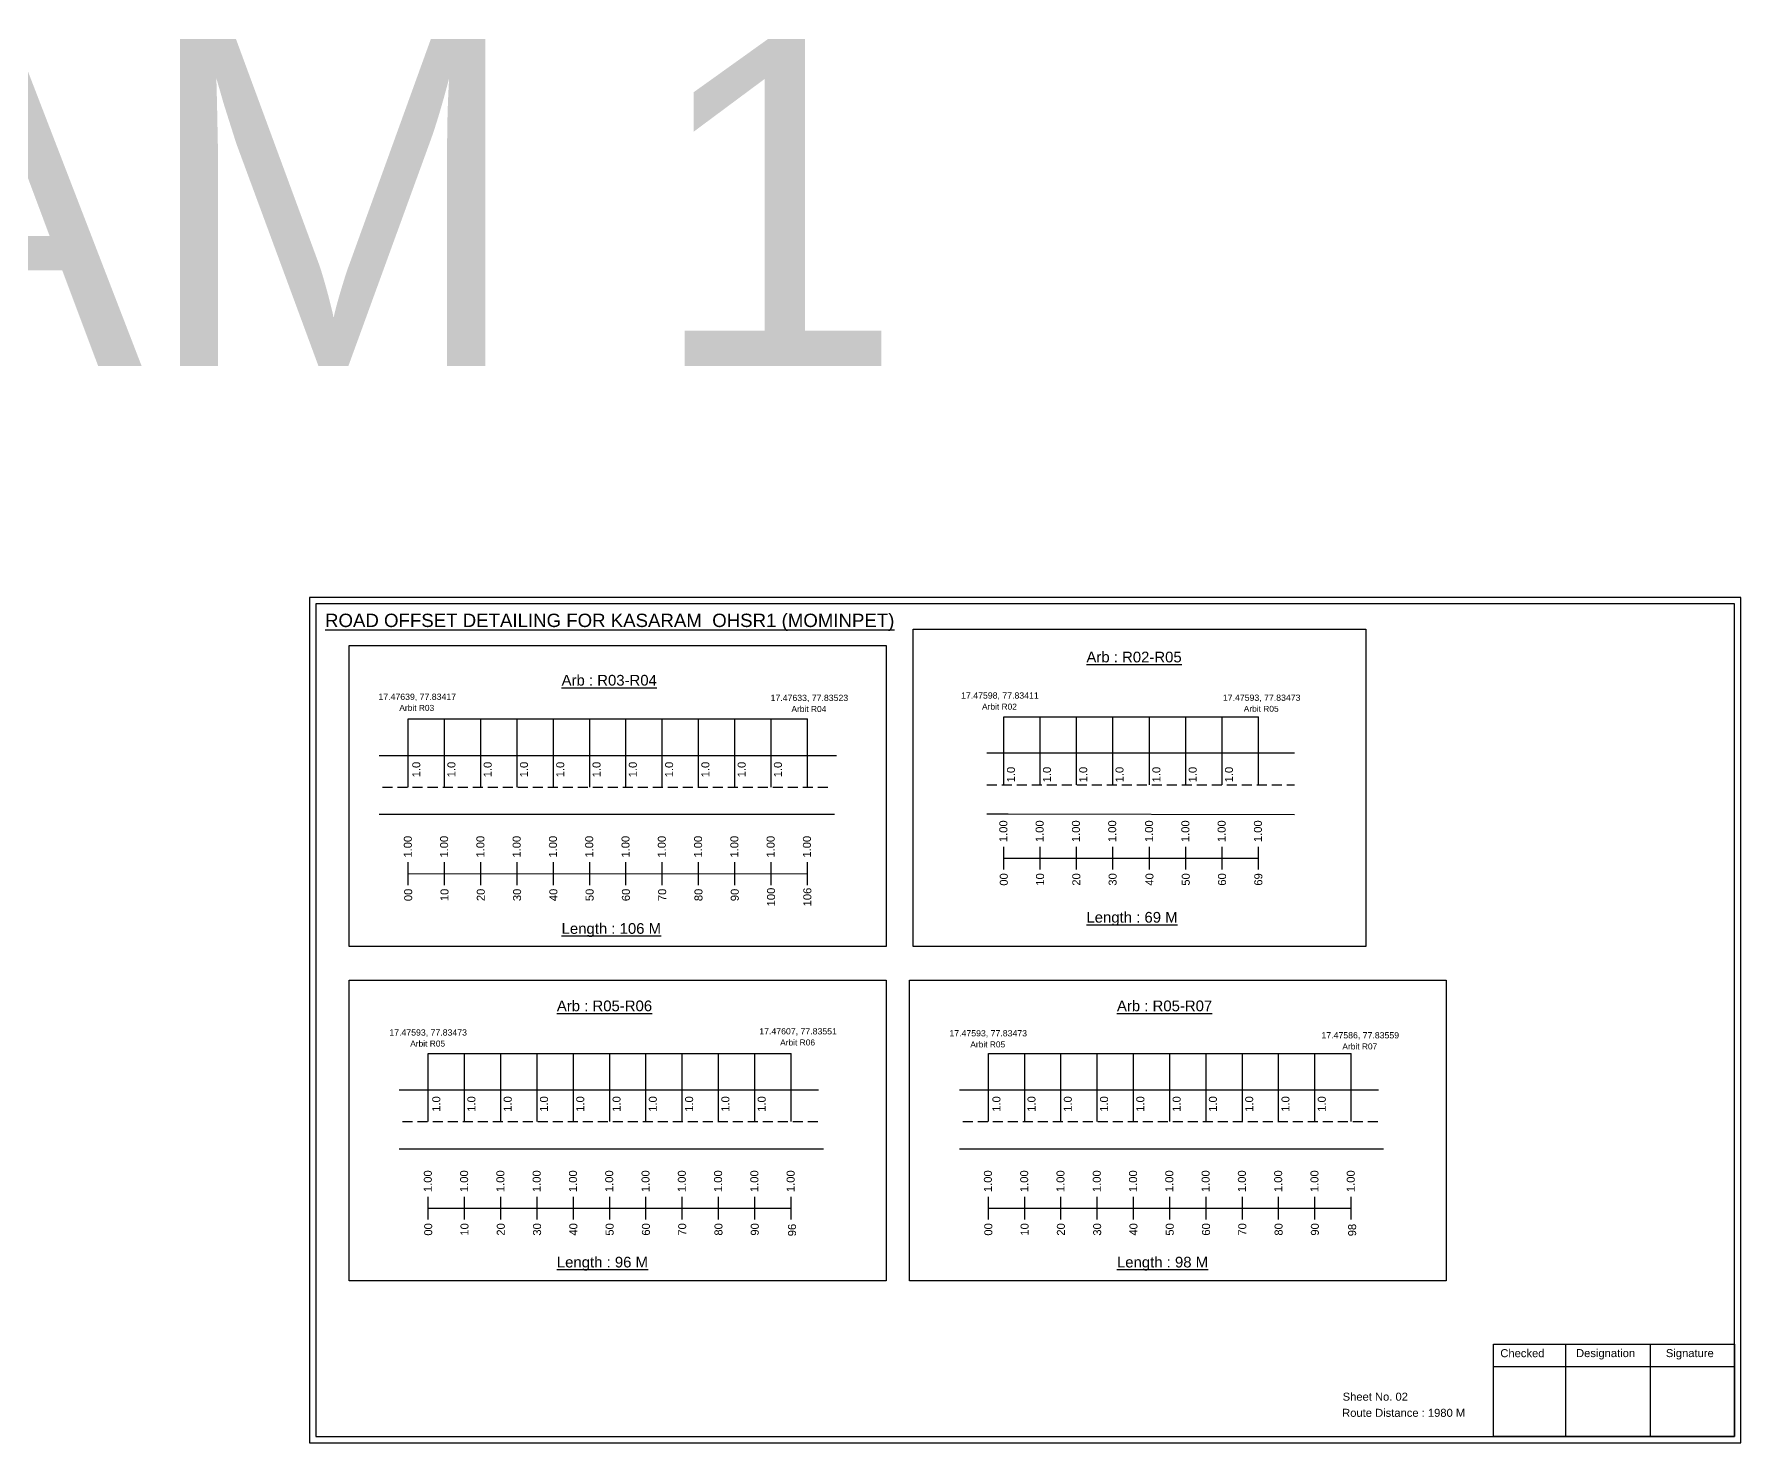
# Model space of a CAD drawing. Header units: inches. Extents: x 2512 to 6592, y 164 to 3090.
# Drawn here: x 3175 to 3815, y 954 to 1482 of the extents above; entities that cross this region are included whole.
import ezdxf

# ---------------------------------------------------------------- set-up
doc = ezdxf.new("R2010")
doc.units = ezdxf.units.IN
doc.header["$MEASUREMENT"] = 0
doc.linetypes.add('DASHED2', pattern=[0.375, 0.25, -0.125])
doc.layers.add('PDF_Geometry', color=7, linetype='Continuous')
doc.layers.add('PDF_Text', color=5, linetype='Continuous')
doc.styles.add('PDF Arial', font='arial.ttf')
doc.styles.get("Standard").update_dxf_attribs({"font": 'arial.ttf'})

msp = doc.modelspace()

# ---------------------------------------------------------------- linework, layer by layer
at = {"color": 5}
for p, q in [((3315.5, 1225.64), (3465.1, 1225.64)), ((3538.74, 1226.43), (3634.15, 1226.43)), ((3323, 1100.33), (3459, 1100.33)), ((3532.95, 1100.33), (3668.95, 1100.33))]:
    msp.add_line(p, q, dxfattribs=at)
for p, q in [((3315.5, 1200.1), (3315.5, 1225.64)), ((3329.1, 1200.1), (3329.1, 1225.64)), ((3342.7, 1200.1), (3342.7, 1225.64)), ((3356.3, 1200.1), (3356.3, 1225.64)), ((3369.9, 1200.1), (3369.9, 1225.64)), ((3383.5, 1200.1), (3383.5, 1225.64)), ((3397.1, 1200.1), (3397.1, 1225.64)), ((3410.7, 1200.1), (3410.7, 1225.64)), ((3424.3, 1200.1), (3424.3, 1225.64)), ((3437.9, 1200.1), (3437.9, 1225.64)), ((3451.5, 1200.1), (3451.5, 1225.64)), ((3465.1, 1200.1), (3465.1, 1225.64)), ((3538.74, 1200.9), (3538.74, 1226.43)), ((3552.34, 1200.9), (3552.34, 1226.43)), ((3565.94, 1200.9), (3565.94, 1226.43)), ((3579.54, 1200.9), (3579.54, 1226.43)), ((3593.35, 1200.9), (3593.35, 1226.43)), ((3606.95, 1200.9), (3606.95, 1226.43)), ((3620.55, 1200.9), (3620.55, 1226.43)), ((3634.15, 1200.9), (3634.15, 1226.43)), ((3304.63, 1211.99), (3475.98, 1211.99)), ((3647.75, 1212.78), (3532.33, 1212.78)), ((3532.33, 1190.09), (3540.39, 1190.09)), ((3540.39, 1190.09), (3647.75, 1189.8)), ((3475.29, 1189.8), (3304.63, 1189.8)), ((3323, 1074.8), (3323, 1100.33)), ((3336.6, 1074.8), (3336.6, 1100.33)), ((3350.2, 1074.8), (3350.2, 1100.33)), ((3363.8, 1074.8), (3363.8, 1100.33)), ((3377.4, 1074.8), (3377.4, 1100.33)), ((3391, 1074.8), (3391, 1100.33)), ((3404.6, 1074.8), (3404.6, 1100.33)), ((3418.2, 1074.8), (3418.2, 1100.33)), ((3431.8, 1074.8), (3431.8, 1100.33)), ((3445.4, 1074.8), (3445.4, 1100.33)), ((3459, 1074.8), (3459, 1100.33)), ((3532.95, 1074.8), (3532.95, 1100.33)), ((3546.55, 1074.8), (3546.55, 1100.33)), ((3560.15, 1074.8), (3560.15, 1100.33)), ((3573.75, 1074.8), (3573.75, 1100.33)), ((3587.35, 1074.8), (3587.35, 1100.33)), ((3600.95, 1074.8), (3600.95, 1100.33)), ((3614.55, 1074.8), (3614.55, 1100.33)), ((3628.15, 1074.8), (3628.15, 1100.33)), ((3641.75, 1074.8), (3641.75, 1100.33)), ((3655.35, 1074.8), (3655.35, 1100.33)), ((3668.95, 1074.8), (3668.95, 1100.33)), ((3312.13, 1086.68), (3469.28, 1086.68)), ((3522.07, 1086.68), (3679.22, 1086.68)), ((3471.1, 1064.5), (3312.13, 1064.5)), ((3681.05, 1064.5), (3522.07, 1064.5))]:
    msp.add_line(p, q)
at = {"linetype": 'DASHED2', "ltscale": 15}
for p, q in [((3305.9, 1200.1), (3473.5, 1200.1)), ((3532.33, 1200.9), (3647.75, 1200.9)), ((3313.4, 1074.8), (3469.28, 1074.8)), ((3523.34, 1074.8), (3679.22, 1074.8))]:
    msp.add_line(p, q, dxfattribs=at)
at = {"color": 217, "true_color": 0x93278f}
for p, q in [((3538.74, 1169.2), (3538.74, 1177.76)), ((3552.34, 1169.2), (3552.34, 1177.76)), ((3565.94, 1169.2), (3565.94, 1177.76)), ((3579.54, 1169.2), (3579.54, 1177.76)), ((3593.35, 1169.2), (3593.35, 1177.76)), ((3606.95, 1169.2), (3606.95, 1177.76)), ((3620.55, 1169.2), (3620.55, 1177.76)), ((3634.15, 1169.2), (3634.15, 1177.76)), ((3315.5, 1163.41), (3315.5, 1171.96)), ((3329.1, 1163.41), (3329.1, 1171.96)), ((3342.7, 1163.41), (3342.7, 1171.96)), ((3356.3, 1163.41), (3356.3, 1171.96)), ((3369.9, 1163.41), (3369.9, 1171.96)), ((3383.5, 1163.41), (3383.5, 1171.96)), ((3397.1, 1163.41), (3397.1, 1171.96)), ((3410.7, 1163.41), (3410.7, 1171.96)), ((3424.3, 1163.41), (3424.3, 1171.96)), ((3437.9, 1163.41), (3437.9, 1171.96)), ((3451.5, 1163.41), (3451.5, 1171.96)), ((3465.1, 1163.41), (3465.1, 1171.96)), ((3538.74, 1173.47), (3634.15, 1173.53)), ((3315.5, 1167.67), (3465.1, 1167.7)), ((3323, 1038.1), (3323, 1046.66)), ((3336.6, 1038.1), (3336.6, 1046.66)), ((3350.2, 1038.1), (3350.2, 1046.66)), ((3363.8, 1038.1), (3363.8, 1046.66)), ((3377.4, 1038.1), (3377.4, 1046.66)), ((3391, 1038.1), (3391, 1046.66)), ((3404.6, 1038.1), (3404.6, 1046.66)), ((3418.2, 1038.1), (3418.2, 1046.66)), ((3431.8, 1038.1), (3431.8, 1046.66)), ((3445.4, 1038.1), (3445.4, 1046.66)), ((3459, 1038.1), (3459, 1046.66)), ((3532.95, 1038.1), (3532.95, 1046.66)), ((3546.55, 1038.1), (3546.55, 1046.66)), ((3560.15, 1038.1), (3560.15, 1046.66)), ((3573.75, 1038.1), (3573.75, 1046.66)), ((3587.35, 1038.1), (3587.35, 1046.66)), ((3600.95, 1038.1), (3600.95, 1046.66)), ((3614.55, 1038.1), (3614.55, 1046.66)), ((3628.15, 1038.1), (3628.15, 1046.66)), ((3641.75, 1038.1), (3641.75, 1046.66)), ((3655.35, 1038.1), (3655.35, 1046.66)), ((3668.95, 1038.1), (3668.95, 1046.66)), ((3323, 1042.37), (3459, 1042.4)), ((3532.95, 1042.37), (3668.95, 1042.4))]:
    msp.add_line(p, q, dxfattribs=at)
for points in [[(3504.81, 1259.27), (3674.42, 1259.27), (3674.42, 1140.44), (3504.81, 1140.44)], [(3293.41, 1253.12), (3494.65, 1253.12), (3494.65, 1140.44), (3293.41, 1140.44)], [(3293.41, 1127.82), (3494.65, 1127.82), (3494.65, 1015.14), (3293.41, 1015.14)], [(3503.35, 1127.82), (3704.59, 1127.82), (3704.59, 1015.14), (3503.35, 1015.14)]]:
    msp.add_lwpolyline(points, close=True)
at = {"layer": 'PDF_Geometry'}
for points in [[(3278.53, 1271.15), (3278.53, 954.44), (3815, 954.44), (3815, 1271.15)], [(3280.85, 1268.83), (3280.85, 956.86), (3812.58, 956.86), (3812.58, 1268.83)]]:
    msp.add_lwpolyline(points, close=True, dxfattribs=at)
at = {"layer": 'PDF_Geometry', "color": 242, "true_color": 0xcc1f26}
msp.add_lwpolyline([(3812.58, 956.77), (3722.24, 956.77), (3722.24, 991.38), (3812.58, 991.38)], close=True, dxfattribs=at)
for points in [[(3749.22, 991.38), (3749.22, 956.77)], [(3780.95, 991.38), (3780.95, 956.77)], [(3722.24, 983.01), (3812.58, 983.01)]]:
    msp.add_lwpolyline(points, dxfattribs=at)

# ---------------------------------------------------------------- texts
for s, height, p in [('KASARAM 1', 122.535, (2521.49, 1357.83)), ('Sheet No. 02', 3, (3665.74, 970.24)), ('Route Distance : 1980 M', 3, (3665.55, 964.19))]:
    msp.add_text(s, height=height).set_placement(p)
at = {"color": 242, "true_color": 0xcd2027}
for s, height, p in [('%%UROAD OFFSET DETAILING FOR KASARAM  OHSR1 (MOMINPET)', 5, (3284.3, 1260.08)), ('%%UArb : R02-R05', 4, (3569.7, 1246.84)), ('%%UArb : R03-R04', 4, (3372.98, 1238.14)), ('%%ULength : 69 M', 4, (3569.7, 1149.34)), ('%%ULength : 106 M', 4, (3372.98, 1145.14)), ('%%UArb : R05-R06', 4, (3371.2, 1116.15)), ('%%UArb : R05-R07', 4, (3581.14, 1116.15)), ('%%ULength : 96 M', 4, (3371.2, 1020.15)), ('%%ULength : 98 M', 4, (3581.14, 1020.15))]:
    msp.add_text(s, height=height, dxfattribs=at).set_placement(p)
at = {"color": 5}
for s, height, p in [('17.47639, 77.83417', 2.34, (3304.33, 1232.79)), ('17.47633, 77.83523', 2.34, (3451.31, 1232.37)), ('17.47598, 77.83411', 2.34, (3522.74, 1233.26)), ('17.47593, 77.83473', 2.34, (3620.84, 1232.43)), ('Arbit R03', 2.246, (3312.15, 1228.66)), ('Arbit R04', 2.246, (3459.13, 1228.24)), ('Arbit R02', 2.246, (3530.56, 1229.13)), ('Arbit R05', 2.246, (3628.66, 1228.31)), ('17.47593, 77.83473', 2.34, (3308.42, 1107.02)), ('17.47607, 77.83551', 2.34, (3447.08, 1107.45)), ('17.47593, 77.83473', 2.34, (3518.35, 1106.71)), ('17.47586, 77.83559', 2.34, (3657.81, 1105.96)), ('Arbit R05', 2.246, (3316.24, 1102.9)), ('Arbit R06', 2.246, (3454.9, 1103.32)), ('Arbit R05', 2.246, (3526.17, 1102.59)), ('Arbit R07', 2.246, (3665.63, 1101.83))]:
    msp.add_text(s, height=height, dxfattribs=at).set_placement(p)
for p in [(3320.01, 1203.78), (3333.17, 1203.78), (3346.77, 1203.78), (3360.37, 1203.78), (3373.97, 1203.78), (3387.57, 1203.78), (3401.17, 1203.78), (3414.77, 1203.78), (3428.37, 1203.78), (3441.97, 1203.78), (3455.57, 1203.78), (3542.91, 1201.89), (3556.4, 1201.89), (3570, 1201.89), (3583.6, 1201.89), (3597.42, 1201.89), (3611.02, 1201.89), (3624.62, 1201.89), (3327.51, 1078.47), (3340.67, 1078.47), (3354.27, 1078.47), (3367.87, 1078.47), (3381.47, 1078.47), (3395.07, 1078.47), (3408.67, 1078.47), (3422.27, 1078.47), (3435.87, 1078.47), (3449.47, 1078.47), (3537.46, 1078.47), (3550.61, 1078.47), (3564.21, 1078.47), (3577.81, 1078.47), (3591.41, 1078.47), (3605.01, 1078.47), (3618.61, 1078.47), (3632.21, 1078.47), (3645.81, 1078.47), (3659.41, 1078.47)]:
    msp.add_text('1.0', height=3, rotation=90).set_placement(p)
at = {"color": 217, "true_color": 0x93278f}
for s, p in [('1.00', (3540.06, 1179.5)), ('1.00', (3553.66, 1179.5)), ('1.00', (3567.26, 1179.5)), ('1.00', (3580.86, 1179.5)), ('1.00', (3594.68, 1179.5)), ('1.00', (3608.28, 1179.5)), ('1.00', (3621.88, 1179.5)), ('1.00', (3635.48, 1179.5)), ('1.00', (3316.83, 1173.7)), ('1.00', (3330.43, 1173.7)), ('1.00', (3344.03, 1173.7)), ('1.00', (3357.63, 1173.7)), ('1.00', (3371.23, 1173.7)), ('1.00', (3384.83, 1173.7)), ('1.00', (3398.43, 1173.7)), ('1.00', (3412.03, 1173.7)), ('1.00', (3425.63, 1173.7)), ('1.00', (3439.23, 1173.7)), ('1.00', (3452.83, 1173.7)), ('1.00', (3466.43, 1173.7)), ('00', (3540.21, 1163.18)), ('10', (3553.81, 1163.18)), ('20', (3567.41, 1163.18)), ('30', (3581.01, 1163.18)), ('40', (3594.83, 1163.18)), ('50', (3608.43, 1163.18)), ('60', (3622.03, 1163.18)), ('69', (3635.63, 1163.18)), ('00', (3316.98, 1157.38)), ('10', (3330.58, 1157.38)), ('20', (3344.18, 1157.38)), ('30', (3357.78, 1157.38)), ('40', (3371.38, 1157.38)), ('50', (3384.98, 1157.38)), ('60', (3398.58, 1157.38)), ('70', (3412.18, 1157.38)), ('80', (3425.78, 1157.38)), ('90', (3439.38, 1157.38)), ('100', (3452.98, 1155.43)), ('106', (3466.58, 1155.43)), ('1.00', (3324.33, 1048.39)), ('1.00', (3337.93, 1048.39)), ('1.00', (3351.53, 1048.39)), ('1.00', (3365.13, 1048.39)), ('1.00', (3378.73, 1048.39)), ('1.00', (3392.33, 1048.39)), ('1.00', (3405.93, 1048.39)), ('1.00', (3419.53, 1048.39)), ('1.00', (3433.13, 1048.39)), ('1.00', (3446.73, 1048.39)), ('1.00', (3460.33, 1048.39)), ('1.00', (3534.27, 1048.39)), ('1.00', (3547.87, 1048.39)), ('1.00', (3561.47, 1048.39)), ('1.00', (3575.07, 1048.39)), ('1.00', (3588.67, 1048.39)), ('1.00', (3602.27, 1048.39)), ('1.00', (3615.87, 1048.39)), ('1.00', (3629.47, 1048.39)), ('1.00', (3643.07, 1048.39)), ('1.00', (3656.67, 1048.39)), ('1.00', (3670.27, 1048.39)), ('00', (3324.48, 1032.07)), ('10', (3338.08, 1032.07)), ('20', (3351.68, 1032.07)), ('30', (3365.28, 1032.07)), ('40', (3378.88, 1032.07)), ('50', (3392.48, 1032.07)), ('60', (3406.08, 1032.07)), ('70', (3419.68, 1032.07)), ('80', (3433.28, 1032.07)), ('90', (3446.88, 1032.07)), ('00', (3534.42, 1032.07)), ('10', (3548.02, 1032.07)), ('20', (3561.62, 1032.07)), ('30', (3575.22, 1032.07)), ('40', (3588.82, 1032.07)), ('50', (3602.42, 1032.07)), ('60', (3616.02, 1032.07)), ('70', (3629.62, 1032.07)), ('80', (3643.22, 1032.07)), ('90', (3656.82, 1032.07)), ('96', (3460.85, 1031.83)), ('98', (3670.79, 1031.83))]:
    msp.add_text(s, height=3, rotation=90, dxfattribs=at).set_placement(p)
at = {"layer": 'PDF_Text', "color": 7, "attachment_point": 7, "style": 'PDF Arial'}
for s, insert, char_height in [('Checked', (3724.84, 986.49), 3.001), ('Designation', (3753.22, 985.66), 3.0006), ('Signature', (3786.9, 985.66), 3.001)]:
    msp.add_mtext(s, dxfattribs=dict(at, insert=insert, char_height=char_height))

doc.saveas('drawing.dxf')
